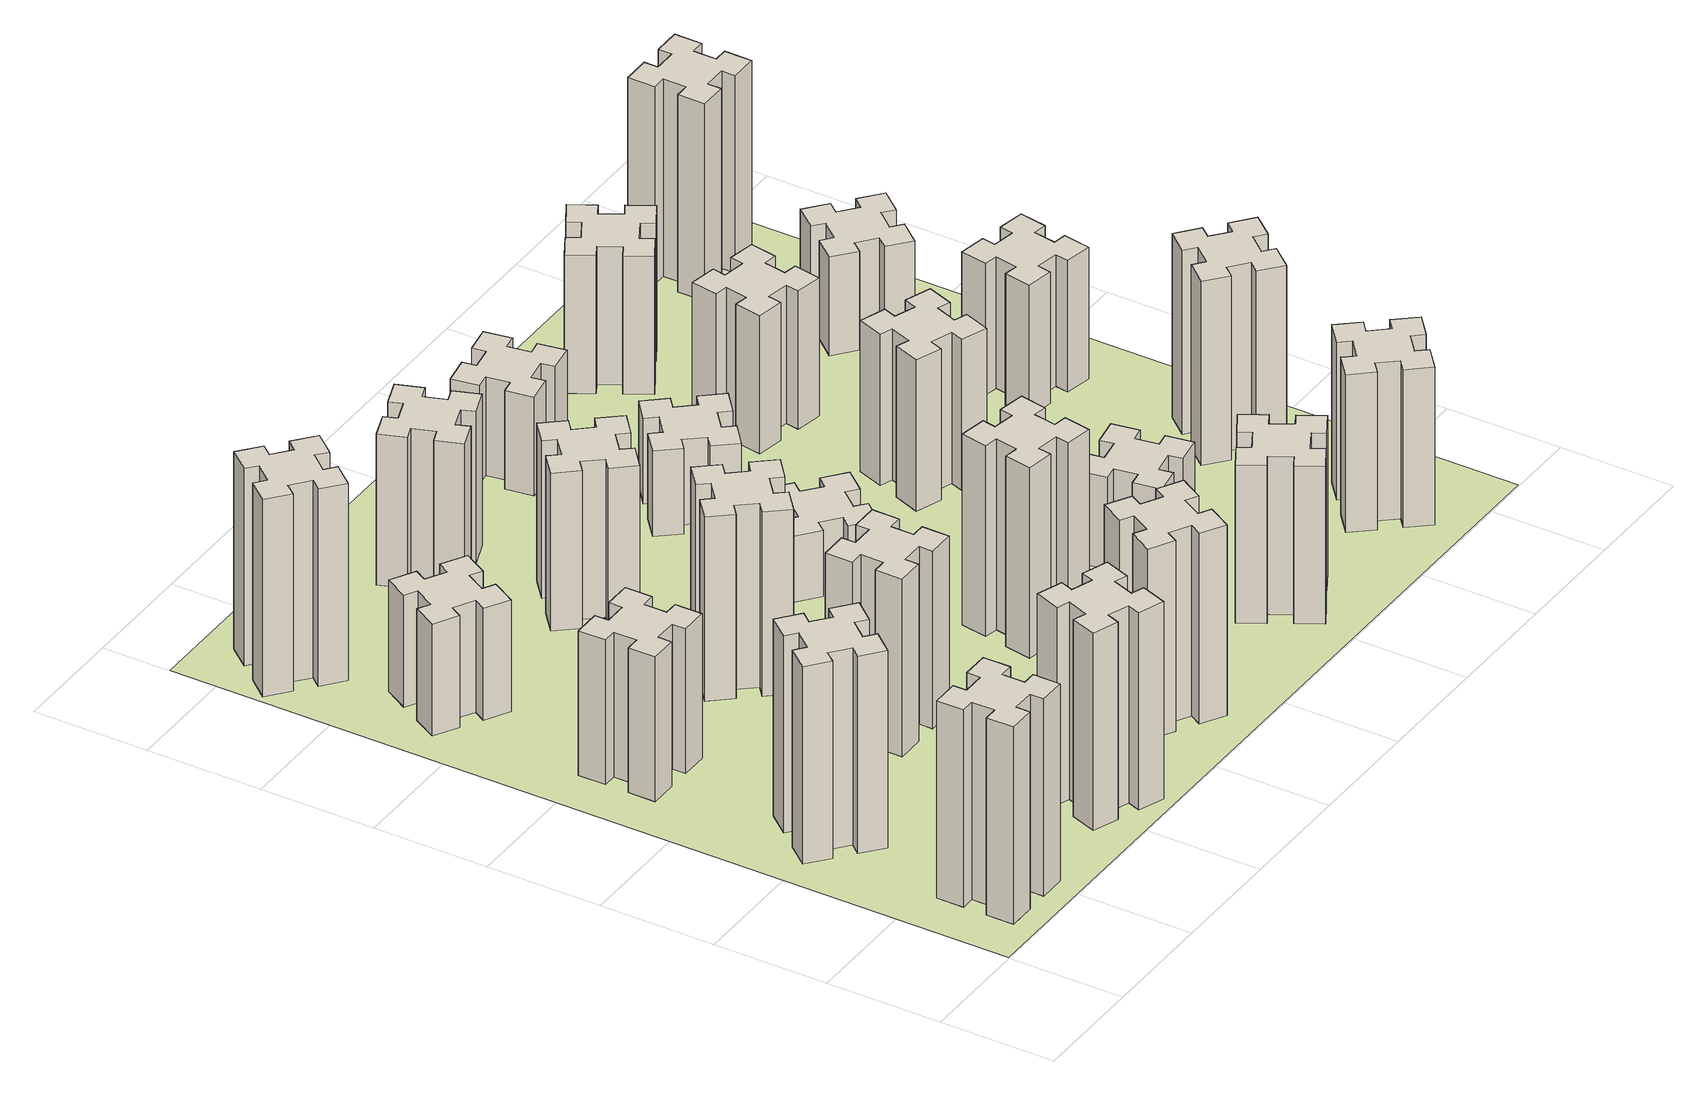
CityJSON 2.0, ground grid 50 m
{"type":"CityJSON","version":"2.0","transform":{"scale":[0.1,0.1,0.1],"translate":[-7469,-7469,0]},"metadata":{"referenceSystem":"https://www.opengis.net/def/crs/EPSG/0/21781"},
"CityObjects":{
"building1":{"type":"Building","attributes":{"class":"1000","function":"1000","usage":"1000","yearOfConstruction":2016,"roofType":"1000","measuredHeight":90,"storeysAboveGround":30,"storeysBelowGround":0},"geometry":[{"type":"Solid","lod":"1","boundaries":[[[[0,1,2,3,4,5,6,7,8,9,10,11,12,13,14,15,16,17,18,19]],[[17,16,20,21]],[[16,15,22,20]],[[15,14,23,22]],[[14,13,24,23]],[[13,12,25,24]],[[12,11,26,25]],[[11,10,27,26]],[[10,9,28,27]],[[9,8,29,28]],[[8,7,30,29]],[[7,6,31,30]],[[6,5,32,31]],[[5,4,33,32]],[[4,3,34,33]],[[3,2,35,34]],[[2,1,36,35]],[[1,0,37,36]],[[0,19,38,37]],[[19,18,39,38]],[[18,17,21,39]],[[24,25,26,27,28,29,30,31,32,33,34,35,36,37,38,39,21,20,22,23]]]]}]},
"building2":{"type":"Building","attributes":{"class":"1000","function":"1000","usage":"1000","yearOfConstruction":2016,"roofType":"1000","measuredHeight":90,"storeysAboveGround":30,"storeysBelowGround":0},"geometry":[{"type":"Solid","lod":"1","boundaries":[[[[40,41,42,43,44,45,46,47,48,49,50,51,52,53,54,55,56,57,58,59]],[[57,56,60,61]],[[56,55,62,60]],[[55,54,63,62]],[[54,53,64,63]],[[53,52,65,64]],[[52,51,66,65]],[[51,50,67,66]],[[50,49,68,67]],[[49,48,69,68]],[[48,47,70,69]],[[47,46,71,70]],[[46,45,72,71]],[[45,44,73,72]],[[44,43,74,73]],[[43,42,75,74]],[[42,41,76,75]],[[41,40,77,76]],[[40,59,78,77]],[[59,58,79,78]],[[58,57,61,79]],[[64,65,66,67,68,69,70,71,72,73,74,75,76,77,78,79,61,60,62,63]]]]}]},
"building3":{"type":"Building","attributes":{"class":"1000","function":"1000","usage":"1000","yearOfConstruction":2016,"roofType":"1000","measuredHeight":66,"storeysAboveGround":30,"storeysBelowGround":0},"geometry":[{"type":"Solid","lod":"1","boundaries":[[[[80,81,82,83,84,85,86,87,88,89,90,91,92,93,94,95,96,97,98,99]],[[97,96,100,101]],[[96,95,102,100]],[[95,94,103,102]],[[94,93,104,103]],[[93,92,105,104]],[[92,91,106,105]],[[91,90,107,106]],[[90,89,108,107]],[[89,88,109,108]],[[88,87,110,109]],[[87,86,111,110]],[[86,85,112,111]],[[85,84,113,112]],[[84,83,114,113]],[[83,82,115,114]],[[82,81,116,115]],[[81,80,117,116]],[[80,99,118,117]],[[99,98,119,118]],[[98,97,101,119]],[[104,105,106,107,108,109,110,111,112,113,114,115,116,117,118,119,101,100,102,103]]]]}]},
"building4":{"type":"Building","attributes":{"class":"1000","function":"1000","usage":"1000","yearOfConstruction":2016,"roofType":"1000","measuredHeight":51,"storeysAboveGround":30,"storeysBelowGround":0},"geometry":[{"type":"Solid","lod":"1","boundaries":[[[[120,121,122,123,124,125,126,127,128,129,130,131,132,133,134,135,136,137,138,139]],[[137,136,140,141]],[[136,135,142,140]],[[135,134,143,142]],[[134,133,144,143]],[[133,132,145,144]],[[132,131,146,145]],[[131,130,147,146]],[[130,129,148,147]],[[129,128,149,148]],[[128,127,150,149]],[[127,126,151,150]],[[126,125,152,151]],[[125,124,153,152]],[[124,123,154,153]],[[123,122,155,154]],[[122,121,156,155]],[[121,120,157,156]],[[120,139,158,157]],[[139,138,159,158]],[[138,137,141,159]],[[144,145,146,147,148,149,150,151,152,153,154,155,156,157,158,159,141,140,142,143]]]]}]},
"building5":{"type":"Building","attributes":{"class":"1000","function":"1000","usage":"1000","yearOfConstruction":2016,"roofType":"1000","measuredHeight":90,"storeysAboveGround":30,"storeysBelowGround":0},"geometry":[{"type":"Solid","lod":"1","boundaries":[[[[160,161,162,163,164,165,166,167,168,169,170,171,172,173,174,175,176,177,178,179]],[[177,176,180,181]],[[176,175,182,180]],[[175,174,183,182]],[[174,173,184,183]],[[173,172,185,184]],[[172,171,186,185]],[[171,170,187,186]],[[170,169,188,187]],[[169,168,189,188]],[[168,167,190,189]],[[167,166,191,190]],[[166,165,192,191]],[[165,164,193,192]],[[164,163,194,193]],[[163,162,195,194]],[[162,161,196,195]],[[161,160,197,196]],[[160,179,198,197]],[[179,178,199,198]],[[178,177,181,199]],[[184,185,186,187,188,189,190,191,192,193,194,195,196,197,198,199,181,180,182,183]]]]}]},
"building6":{"type":"Building","attributes":{"class":"1000","function":"1000","usage":"1000","yearOfConstruction":2016,"roofType":"1000","measuredHeight":90,"storeysAboveGround":30,"storeysBelowGround":0},"geometry":[{"type":"Solid","lod":"1","boundaries":[[[[200,201,202,203,204,205,206,207,208,209,210,211,212,213,214,215,216,217,218,219]],[[217,216,220,221]],[[216,215,222,220]],[[215,214,223,222]],[[214,213,224,223]],[[213,212,225,224]],[[212,211,226,225]],[[211,210,227,226]],[[210,209,228,227]],[[209,208,229,228]],[[208,207,230,229]],[[207,206,231,230]],[[206,205,232,231]],[[205,204,233,232]],[[204,203,234,233]],[[203,202,235,234]],[[202,201,236,235]],[[201,200,237,236]],[[200,219,238,237]],[[219,218,239,238]],[[218,217,221,239]],[[224,225,226,227,228,229,230,231,232,233,234,235,236,237,238,239,221,220,222,223]]]]}]},
"building7":{"type":"Building","attributes":{"class":"1000","function":"1000","usage":"1000","yearOfConstruction":2016,"roofType":"1000","measuredHeight":81,"storeysAboveGround":30,"storeysBelowGround":0},"geometry":[{"type":"Solid","lod":"1","boundaries":[[[[240,241,242,243,244,245,246,247,248,249,250,251,252,253,254,255,256,257,258,259]],[[257,256,260,261]],[[256,255,262,260]],[[255,254,263,262]],[[254,253,264,263]],[[253,252,265,264]],[[252,251,266,265]],[[251,250,267,266]],[[250,249,268,267]],[[249,248,269,268]],[[248,247,270,269]],[[247,246,271,270]],[[246,245,272,271]],[[245,244,273,272]],[[244,243,274,273]],[[243,242,275,274]],[[242,241,276,275]],[[241,240,277,276]],[[240,259,278,277]],[[259,258,279,278]],[[258,257,261,279]],[[264,265,266,267,268,269,270,271,272,273,274,275,276,277,278,279,261,260,262,263]]]]}]},
"building8":{"type":"Building","attributes":{"class":"1000","function":"1000","usage":"1000","yearOfConstruction":2016,"roofType":"1000","measuredHeight":84,"storeysAboveGround":30,"storeysBelowGround":0},"geometry":[{"type":"Solid","lod":"1","boundaries":[[[[280,281,282,283,284,285,286,287,288,289,290,291,292,293,294,295,296,297,298,299]],[[297,296,300,301]],[[296,295,302,300]],[[295,294,303,302]],[[294,293,304,303]],[[293,292,305,304]],[[292,291,306,305]],[[291,290,307,306]],[[290,289,308,307]],[[289,288,309,308]],[[288,287,310,309]],[[287,286,311,310]],[[286,285,312,311]],[[285,284,313,312]],[[284,283,314,313]],[[283,282,315,314]],[[282,281,316,315]],[[281,280,317,316]],[[280,299,318,317]],[[299,298,319,318]],[[298,297,301,319]],[[304,305,306,307,308,309,310,311,312,313,314,315,316,317,318,319,301,300,302,303]]]]}]},
"building9":{"type":"Building","attributes":{"class":"1000","function":"1000","usage":"1000","yearOfConstruction":2016,"roofType":"1000","measuredHeight":87,"storeysAboveGround":30,"storeysBelowGround":0},"geometry":[{"type":"Solid","lod":"1","boundaries":[[[[320,321,322,323,324,325,326,327,328,329,330,331,332,333,334,335,336,337,338,339]],[[337,336,340,341]],[[336,335,342,340]],[[335,334,343,342]],[[334,333,344,343]],[[333,332,345,344]],[[332,331,346,345]],[[331,330,347,346]],[[330,329,348,347]],[[329,328,349,348]],[[328,327,350,349]],[[327,326,351,350]],[[326,325,352,351]],[[325,324,353,352]],[[324,323,354,353]],[[323,322,355,354]],[[322,321,356,355]],[[321,320,357,356]],[[320,339,358,357]],[[339,338,359,358]],[[338,337,341,359]],[[344,345,346,347,348,349,350,351,352,353,354,355,356,357,358,359,341,340,342,343]]]]}]},
"building10":{"type":"Building","attributes":{"class":"1000","function":"1000","usage":"1000","yearOfConstruction":2016,"roofType":"1000","measuredHeight":72,"storeysAboveGround":30,"storeysBelowGround":0},"geometry":[{"type":"Solid","lod":"1","boundaries":[[[[360,361,362,363,364,365,366,367,368,369,370,371,372,373,374,375,376,377,378,379]],[[377,376,380,381]],[[376,375,382,380]],[[375,374,383,382]],[[374,373,384,383]],[[373,372,385,384]],[[372,371,386,385]],[[371,370,387,386]],[[370,369,388,387]],[[369,368,389,388]],[[368,367,390,389]],[[367,366,391,390]],[[366,365,392,391]],[[365,364,393,392]],[[364,363,394,393]],[[363,362,395,394]],[[362,361,396,395]],[[361,360,397,396]],[[360,379,398,397]],[[379,378,399,398]],[[378,377,381,399]],[[384,385,386,387,388,389,390,391,392,393,394,395,396,397,398,399,381,380,382,383]]]]}]},
"building11":{"type":"Building","attributes":{"class":"1000","function":"1000","usage":"1000","yearOfConstruction":2016,"roofType":"1000","measuredHeight":69,"storeysAboveGround":30,"storeysBelowGround":0},"geometry":[{"type":"Solid","lod":"1","boundaries":[[[[400,401,402,403,404,405,406,407,408,409,410,411,412,413,414,415,416,417,418,419]],[[417,416,420,421]],[[416,415,422,420]],[[415,414,423,422]],[[414,413,424,423]],[[413,412,425,424]],[[412,411,426,425]],[[411,410,427,426]],[[410,409,428,427]],[[409,408,429,428]],[[408,407,430,429]],[[407,406,431,430]],[[406,405,432,431]],[[405,404,433,432]],[[404,403,434,433]],[[403,402,435,434]],[[402,401,436,435]],[[401,400,437,436]],[[400,419,438,437]],[[419,418,439,438]],[[418,417,421,439]],[[424,425,426,427,428,429,430,431,432,433,434,435,436,437,438,439,421,420,422,423]]]]}]},
"building12":{"type":"Building","attributes":{"class":"1000","function":"1000","usage":"1000","yearOfConstruction":2016,"roofType":"1000","measuredHeight":87,"storeysAboveGround":30,"storeysBelowGround":0},"geometry":[{"type":"Solid","lod":"1","boundaries":[[[[440,441,442,443,444,445,446,447,448,449,450,451,452,453,454,455,456,457,458,459]],[[457,456,460,461]],[[456,455,462,460]],[[455,454,463,462]],[[454,453,464,463]],[[453,452,465,464]],[[452,451,466,465]],[[451,450,467,466]],[[450,449,468,467]],[[449,448,469,468]],[[448,447,470,469]],[[447,446,471,470]],[[446,445,472,471]],[[445,444,473,472]],[[444,443,474,473]],[[443,442,475,474]],[[442,441,476,475]],[[441,440,477,476]],[[440,459,478,477]],[[459,458,479,478]],[[458,457,461,479]],[[464,465,466,467,468,469,470,471,472,473,474,475,476,477,478,479,461,460,462,463]]]]}]},
"building13":{"type":"Building","attributes":{"class":"1000","function":"1000","usage":"1000","yearOfConstruction":2016,"roofType":"1000","measuredHeight":30,"storeysAboveGround":30,"storeysBelowGround":0},"geometry":[{"type":"Solid","lod":"1","boundaries":[[[[480,481,482,483,484,485,486,487,488,489,490,491,492,493,494,495,496,497,498,499]],[[497,496,500,501]],[[496,495,502,500]],[[495,494,503,502]],[[494,493,504,503]],[[493,492,505,504]],[[492,491,506,505]],[[491,490,507,506]],[[490,489,508,507]],[[489,488,509,508]],[[488,487,510,509]],[[487,486,511,510]],[[486,485,512,511]],[[485,484,513,512]],[[484,483,514,513]],[[483,482,515,514]],[[482,481,516,515]],[[481,480,517,516]],[[480,499,518,517]],[[499,498,519,518]],[[498,497,501,519]],[[504,505,506,507,508,509,510,511,512,513,514,515,516,517,518,519,501,500,502,503]]]]}]},
"building14":{"type":"Building","attributes":{"class":"1000","function":"1000","usage":"1000","yearOfConstruction":2016,"roofType":"1000","measuredHeight":72,"storeysAboveGround":30,"storeysBelowGround":0},"geometry":[{"type":"Solid","lod":"1","boundaries":[[[[520,521,522,523,524,525,526,527,528,529,530,531,532,533,534,535,536,537,538,539]],[[537,536,540,541]],[[536,535,542,540]],[[535,534,543,542]],[[534,533,544,543]],[[533,532,545,544]],[[532,531,546,545]],[[531,530,547,546]],[[530,529,548,547]],[[529,528,549,548]],[[528,527,550,549]],[[527,526,551,550]],[[526,525,552,551]],[[525,524,553,552]],[[524,523,554,553]],[[523,522,555,554]],[[522,521,556,555]],[[521,520,557,556]],[[520,539,558,557]],[[539,538,559,558]],[[538,537,541,559]],[[544,545,546,547,548,549,550,551,552,553,554,555,556,557,558,559,541,540,542,543]]]]}]},
"building15":{"type":"Building","attributes":{"class":"1000","function":"1000","usage":"1000","yearOfConstruction":2016,"roofType":"1000","measuredHeight":39,"storeysAboveGround":30,"storeysBelowGround":0},"geometry":[{"type":"Solid","lod":"1","boundaries":[[[[560,561,562,563,564,565,566,567,568,569,570,571,572,573,574,575,576,577,578,579]],[[577,576,580,581]],[[576,575,582,580]],[[575,574,583,582]],[[574,573,584,583]],[[573,572,585,584]],[[572,571,586,585]],[[571,570,587,586]],[[570,569,588,587]],[[569,568,589,588]],[[568,567,590,589]],[[567,566,591,590]],[[566,565,592,591]],[[565,564,593,592]],[[564,563,594,593]],[[563,562,595,594]],[[562,561,596,595]],[[561,560,597,596]],[[560,579,598,597]],[[579,578,599,598]],[[578,577,581,599]],[[584,585,586,587,588,589,590,591,592,593,594,595,596,597,598,599,581,580,582,583]]]]}]},
"building16":{"type":"Building","attributes":{"class":"1000","function":"1000","usage":"1000","yearOfConstruction":2016,"roofType":"1000","measuredHeight":45,"storeysAboveGround":30,"storeysBelowGround":0},"geometry":[{"type":"Solid","lod":"1","boundaries":[[[[600,601,602,603,604,605,606,607,608,609,610,611,612,613,614,615,616,617,618,619]],[[617,616,620,621]],[[616,615,622,620]],[[615,614,623,622]],[[614,613,624,623]],[[613,612,625,624]],[[612,611,626,625]],[[611,610,627,626]],[[610,609,628,627]],[[609,608,629,628]],[[608,607,630,629]],[[607,606,631,630]],[[606,605,632,631]],[[605,604,633,632]],[[604,603,634,633]],[[603,602,635,634]],[[602,601,636,635]],[[601,600,637,636]],[[600,619,638,637]],[[619,618,639,638]],[[618,617,621,639]],[[624,625,626,627,628,629,630,631,632,633,634,635,636,637,638,639,621,620,622,623]]]]}]},
"building17":{"type":"Building","attributes":{"class":"1000","function":"1000","usage":"1000","yearOfConstruction":2016,"roofType":"1000","measuredHeight":42,"storeysAboveGround":30,"storeysBelowGround":0},"geometry":[{"type":"Solid","lod":"1","boundaries":[[[[640,641,642,643,644,645,646,647,648,649,650,651,652,653,654,655,656,657,658,659]],[[657,656,660,661]],[[656,655,662,660]],[[655,654,663,662]],[[654,653,664,663]],[[653,652,665,664]],[[652,651,666,665]],[[651,650,667,666]],[[650,649,668,667]],[[649,648,669,668]],[[648,647,670,669]],[[647,646,671,670]],[[646,645,672,671]],[[645,644,673,672]],[[644,643,674,673]],[[643,642,675,674]],[[642,641,676,675]],[[641,640,677,676]],[[640,659,678,677]],[[659,658,679,678]],[[658,657,661,679]],[[664,665,666,667,668,669,670,671,672,673,674,675,676,677,678,679,661,660,662,663]]]]}]},
"building18":{"type":"Building","attributes":{"class":"1000","function":"1000","usage":"1000","yearOfConstruction":2016,"roofType":"1000","measuredHeight":69,"storeysAboveGround":30,"storeysBelowGround":0},"geometry":[{"type":"Solid","lod":"1","boundaries":[[[[680,681,682,683,684,685,686,687,688,689,690,691,692,693,694,695,696,697,698,699]],[[697,696,700,701]],[[696,695,702,700]],[[695,694,703,702]],[[694,693,704,703]],[[693,692,705,704]],[[692,691,706,705]],[[691,690,707,706]],[[690,689,708,707]],[[689,688,709,708]],[[688,687,710,709]],[[687,686,711,710]],[[686,685,712,711]],[[685,684,713,712]],[[684,683,714,713]],[[683,682,715,714]],[[682,681,716,715]],[[681,680,717,716]],[[680,699,718,717]],[[699,698,719,718]],[[698,697,701,719]],[[704,705,706,707,708,709,710,711,712,713,714,715,716,717,718,719,701,700,702,703]]]]}]},
"building19":{"type":"Building","attributes":{"class":"1000","function":"1000","usage":"1000","yearOfConstruction":2016,"roofType":"1000","measuredHeight":63,"storeysAboveGround":30,"storeysBelowGround":0},"geometry":[{"type":"Solid","lod":"1","boundaries":[[[[720,721,722,723,724,725,726,727,728,729,730,731,732,733,734,735,736,737,738,739]],[[737,736,740,741]],[[736,735,742,740]],[[735,734,743,742]],[[734,733,744,743]],[[733,732,745,744]],[[732,731,746,745]],[[731,730,747,746]],[[730,729,748,747]],[[729,728,749,748]],[[728,727,750,749]],[[727,726,751,750]],[[726,725,752,751]],[[725,724,753,752]],[[724,723,754,753]],[[723,722,755,754]],[[722,721,756,755]],[[721,720,757,756]],[[720,739,758,757]],[[739,738,759,758]],[[738,737,741,759]],[[744,745,746,747,748,749,750,751,752,753,754,755,756,757,758,759,741,740,742,743]]]]}]},
"building20":{"type":"Building","attributes":{"class":"1000","function":"1000","usage":"1000","yearOfConstruction":2016,"roofType":"1000","measuredHeight":72,"storeysAboveGround":30,"storeysBelowGround":0},"geometry":[{"type":"Solid","lod":"1","boundaries":[[[[760,761,762,763,764,765,766,767,768,769,770,771,772,773,774,775,776,777,778,779]],[[777,776,780,781]],[[776,775,782,780]],[[775,774,783,782]],[[774,773,784,783]],[[773,772,785,784]],[[772,771,786,785]],[[771,770,787,786]],[[770,769,788,787]],[[769,768,789,788]],[[768,767,790,789]],[[767,766,791,790]],[[766,765,792,791]],[[765,764,793,792]],[[764,763,794,793]],[[763,762,795,794]],[[762,761,796,795]],[[761,760,797,796]],[[760,779,798,797]],[[779,778,799,798]],[[778,777,781,799]],[[784,785,786,787,788,789,790,791,792,793,794,795,796,797,798,799,781,780,782,783]]]]}]},
"building21":{"type":"Building","attributes":{"class":"1000","function":"1000","usage":"1000","yearOfConstruction":2016,"roofType":"1000","measuredHeight":63,"storeysAboveGround":30,"storeysBelowGround":0},"geometry":[{"type":"Solid","lod":"1","boundaries":[[[[800,801,802,803,804,805,806,807,808,809,810,811,812,813,814,815,816,817,818,819]],[[817,816,820,821]],[[816,815,822,820]],[[815,814,823,822]],[[814,813,824,823]],[[813,812,825,824]],[[812,811,826,825]],[[811,810,827,826]],[[810,809,828,827]],[[809,808,829,828]],[[808,807,830,829]],[[807,806,831,830]],[[806,805,832,831]],[[805,804,833,832]],[[804,803,834,833]],[[803,802,835,834]],[[802,801,836,835]],[[801,800,837,836]],[[800,819,838,837]],[[819,818,839,838]],[[818,817,821,839]],[[824,825,826,827,828,829,830,831,832,833,834,835,836,837,838,839,821,820,822,823]]]]}]},
"building22":{"type":"Building","attributes":{"class":"1000","function":"1000","usage":"1000","yearOfConstruction":2016,"roofType":"1000","measuredHeight":84,"storeysAboveGround":30,"storeysBelowGround":0},"geometry":[{"type":"Solid","lod":"1","boundaries":[[[[840,841,842,843,844,845,846,847,848,849,850,851,852,853,854,855,856,857,858,859]],[[857,856,860,861]],[[856,855,862,860]],[[855,854,863,862]],[[854,853,864,863]],[[853,852,865,864]],[[852,851,866,865]],[[851,850,867,866]],[[850,849,868,867]],[[849,848,869,868]],[[848,847,870,869]],[[847,846,871,870]],[[846,845,872,871]],[[845,844,873,872]],[[844,843,874,873]],[[843,842,875,874]],[[842,841,876,875]],[[841,840,877,876]],[[840,859,878,877]],[[859,858,879,878]],[[858,857,861,879]],[[864,865,866,867,868,869,870,871,872,873,874,875,876,877,878,879,861,860,862,863]]]]}]},
"building23":{"type":"Building","attributes":{"class":"1000","function":"1000","usage":"1000","yearOfConstruction":2016,"roofType":"1000","measuredHeight":60,"storeysAboveGround":30,"storeysBelowGround":0},"geometry":[{"type":"Solid","lod":"1","boundaries":[[[[880,881,882,883,884,885,886,887,888,889,890,891,892,893,894,895,896,897,898,899]],[[897,896,900,901]],[[896,895,902,900]],[[895,894,903,902]],[[894,893,904,903]],[[893,892,905,904]],[[892,891,906,905]],[[891,890,907,906]],[[890,889,908,907]],[[889,888,909,908]],[[888,887,910,909]],[[887,886,911,910]],[[886,885,912,911]],[[885,884,913,912]],[[884,883,914,913]],[[883,882,915,914]],[[882,881,916,915]],[[881,880,917,916]],[[880,899,918,917]],[[899,898,919,918]],[[898,897,901,919]],[[904,905,906,907,908,909,910,911,912,913,914,915,916,917,918,919,901,900,902,903]]]]}]},
"building24":{"type":"Building","attributes":{"class":"1000","function":"1000","usage":"1000","yearOfConstruction":2016,"roofType":"1000","measuredHeight":45,"storeysAboveGround":30,"storeysBelowGround":0},"geometry":[{"type":"Solid","lod":"1","boundaries":[[[[920,921,922,923,924,925,926,927,928,929,930,931,932,933,934,935,936,937,938,939]],[[937,936,940,941]],[[936,935,942,940]],[[935,934,943,942]],[[934,933,944,943]],[[933,932,945,944]],[[932,931,946,945]],[[931,930,947,946]],[[930,929,948,947]],[[929,928,949,948]],[[928,927,950,949]],[[927,926,951,950]],[[926,925,952,951]],[[925,924,953,952]],[[924,923,954,953]],[[923,922,955,954]],[[922,921,956,955]],[[921,920,957,956]],[[920,939,958,957]],[[939,938,959,958]],[[938,937,941,959]],[[944,945,946,947,948,949,950,951,952,953,954,955,956,957,958,959,941,940,942,943]]]]}]},
"building25":{"type":"Building","attributes":{"class":"1000","function":"1000","usage":"1000","yearOfConstruction":2016,"roofType":"1000","measuredHeight":90,"storeysAboveGround":30,"storeysBelowGround":0},"geometry":[{"type":"Solid","lod":"1","boundaries":[[[[960,961,962,963,964,965,966,967,968,969,970,971,972,973,974,975,976,977,978,979]],[[977,976,980,981]],[[976,975,982,980]],[[975,974,983,982]],[[974,973,984,983]],[[973,972,985,984]],[[972,971,986,985]],[[971,970,987,986]],[[970,969,988,987]],[[969,968,989,988]],[[968,967,990,989]],[[967,966,991,990]],[[966,965,992,991]],[[965,964,993,992]],[[964,963,994,993]],[[963,962,995,994]],[[962,961,996,995]],[[961,960,997,996]],[[960,979,998,997]],[[979,978,999,998]],[[978,977,981,999]],[[984,985,986,987,988,989,990,991,992,993,994,995,996,997,998,999,981,980,982,983]]]]}]},
"landuse1":{"type":"LandUse","attributes":{"name":"plot1","function":"1010"},"geometry":[{"type":"MultiSurface","lod":"1","boundaries":[[[1000,1001,1002,1003]]]}]}
},
"vertices":[
[265,325,0],[265,225,0],[205,225,0],[205,105,0],[325,105,0],[325,165,0],[425,165,0],[425,105,0],[545,105,0],[545,225,0],[485,225,0],[485,325,0],[545,325,0],[545,445,0],[425,445,0],[425,385,0],[325,385,0],[325,445,0],[205,445,0],[205,325,0],[325,385,900],[325,445,900],[425,385,900],[425,445,900],[545,445,900],[545,325,900],[485,325,900],[485,225,900],[545,225,900],[545,105,900],[425,105,900],[425,165,900],[325,165,900],[325,105,900],[205,105,900],[205,225,900],[265,225,900],[265,325,900],[205,325,900],[205,445,900],
[484,1067,0],[408,1132,0],[446,1178,0],[354,1255,0],[277,1163,0],[323,1124,0],[259,1048,0],[213,1086,0],[136,994,0],[228,917,0],[266,963,0],[343,899,0],[304,853,0],[396,776,0],[473,868,0],[427,906,0],[492,983,0],[538,944,0],[615,1036,0],[523,1113,0],[492,983,900],[538,944,900],[427,906,900],[473,868,900],[396,776,900],[304,853,900],[343,899,900],[266,963,900],[228,917,900],[136,994,900],[213,1086,900],[259,1048,900],[323,1124,900],[277,1163,900],[354,1255,900],[446,1178,900],[408,1132,900],[484,1067,900],[523,1113,900],[615,1036,900],
[265,1905,0],[265,1805,0],[205,1805,0],[205,1685,0],[325,1685,0],[325,1745,0],[425,1745,0],[425,1685,0],[545,1685,0],[545,1805,0],[485,1805,0],[485,1905,0],[545,1905,0],[545,2025,0],[425,2025,0],[425,1965,0],[325,1965,0],[325,2025,0],[205,2025,0],[205,1905,0],[325,1965,660],[325,2025,660],[425,1965,660],[425,2025,660],[545,2025,660],[545,1905,660],[485,1905,660],[485,1805,660],[545,1805,660],[545,1685,660],[425,1685,660],[425,1745,660],[325,1745,660],[325,1685,660],[205,1685,660],[205,1805,660],[265,1805,660],[265,1905,660],[205,1905,660],[205,2025,660],
[446,2597,0],[496,2684,0],[548,2654,0],[608,2758,0],[504,2818,0],[474,2766,0],[387,2816,0],[417,2868,0],[313,2928,0],[253,2824,0],[305,2794,0],[255,2707,0],[203,2737,0],[143,2633,0],[247,2573,0],[277,2625,0],[364,2575,0],[334,2523,0],[438,2463,0],[498,2567,0],[364,2575,510],[334,2523,510],[277,2625,510],[247,2573,510],[143,2633,510],[203,2737,510],[255,2707,510],[305,2794,510],[253,2824,510],[313,2928,510],[417,2868,510],[387,2816,510],[474,2766,510],[504,2818,510],[608,2758,510],[548,2654,510],[496,2684,510],[446,2597,510],[498,2567,510],[438,2463,510],
[1029,360,0],[995,266,0],[939,287,0],[897,174,0],[1010,133,0],[1031,189,0],[1125,155,0],[1104,99,0],[1217,57,0],[1258,170,0],[1202,191,0],[1236,285,0],[1292,264,0],[1333,377,0],[1220,418,0],[1200,362,0],[1106,396,0],[1127,452,0],[1014,493,0],[973,380,0],[1106,396,900],[1127,452,900],[1200,362,900],[1220,418,900],[1333,377,900],[1292,264,900],[1236,285,900],[1202,191,900],[1258,170,900],[1217,57,900],[1104,99,900],[1125,155,900],[1031,189,900],[1010,133,900],[897,174,900],[939,287,900],[995,266,900],[1029,360,900],[973,380,900],[1014,493,900],
[384,3387,0],[308,3452,0],[346,3498,0],[254,3575,0],[177,3483,0],[223,3444,0],[159,3368,0],[113,3406,0],[36,3314,0],[128,3237,0],[166,3283,0],[243,3219,0],[204,3173,0],[296,3096,0],[373,3188,0],[327,3226,0],[392,3303,0],[438,3264,0],[515,3356,0],[423,3433,0],[392,3303,900],[438,3264,900],[327,3226,900],[373,3188,900],[296,3096,900],[204,3173,900],[243,3219,900],[166,3283,900],[128,3237,900],[36,3314,900],[113,3406,900],[159,3368,900],[223,3444,900],[177,3483,900],[254,3575,900],[346,3498,900],[308,3452,900],[384,3387,900],[423,3433,900],[515,3356,900],
[1225,1165,0],[1225,1265,0],[1285,1265,0],[1285,1385,0],[1165,1385,0],[1165,1325,0],[1065,1325,0],[1065,1385,0],[945,1385,0],[945,1265,0],[1005,1265,0],[1005,1165,0],[945,1165,0],[945,1045,0],[1065,1045,0],[1065,1105,0],[1165,1105,0],[1165,1045,0],[1285,1045,0],[1285,1165,0],[1165,1105,810],[1165,1045,810],[1065,1105,810],[1065,1045,810],[945,1045,810],[945,1165,810],[1005,1165,810],[1005,1265,810],[945,1265,810],[945,1385,810],[1065,1385,810],[1065,1325,810],[1165,1325,810],[1165,1385,810],[1285,1385,810],[1285,1265,810],[1225,1265,810],[1225,1165,810],[1285,1165,810],[1285,1045,810],
[1083,1972,0],[1006,1907,0],[968,1953,0],[876,1876,0],[953,1784,0],[999,1823,0],[1063,1746,0],[1017,1708,0],[1094,1616,0],[1186,1693,0],[1148,1739,0],[1224,1803,0],[1263,1757,0],[1355,1834,0],[1278,1926,0],[1232,1888,0],[1167,1964,0],[1213,2003,0],[1136,2095,0],[1044,2018,0],[1167,1964,840],[1213,2003,840],[1232,1888,840],[1278,1926,840],[1355,1834,840],[1263,1757,840],[1224,1803,840],[1148,1739,840],[1186,1693,840],[1094,1616,840],[1017,1708,840],[1063,1746,840],[999,1823,840],[953,1784,840],[876,1876,840],[968,1953,840],[1006,1907,840],[1083,1972,840],[1044,2018,840],[1136,2095,840],
[1657,305,0],[1744,255,0],[1714,203,0],[1818,143,0],[1878,247,0],[1826,277,0],[1876,364,0],[1928,334,0],[1988,438,0],[1884,498,0],[1854,446,0],[1767,496,0],[1797,548,0],[1693,608,0],[1633,504,0],[1685,474,0],[1635,387,0],[1583,417,0],[1523,313,0],[1627,253,0],[1635,387,870],[1583,417,870],[1685,474,870],[1633,504,870],[1693,608,870],[1797,548,870],[1767,496,870],[1854,446,870],[1884,498,870],[1988,438,870],[1928,334,870],[1876,364,870],[1826,277,870],[1878,247,870],[1818,143,870],[1714,203,870],[1744,255,870],[1657,305,870],[1627,253,870],[1523,313,870],
[1099,2563,0],[1163,2486,0],[1117,2448,0],[1194,2356,0],[1286,2433,0],[1248,2479,0],[1324,2543,0],[1363,2497,0],[1455,2574,0],[1378,2666,0],[1332,2628,0],[1267,2704,0],[1313,2743,0],[1236,2835,0],[1144,2758,0],[1183,2712,0],[1106,2647,0],[1068,2693,0],[976,2616,0],[1053,2524,0],[1106,2647,720],[1068,2693,720],[1183,2712,720],[1144,2758,720],[1236,2835,720],[1313,2743,720],[1267,2704,720],[1332,2628,720],[1378,2666,720],[1455,2574,720],[1363,2497,720],[1324,2543,720],[1248,2479,720],[1286,2433,720],[1194,2356,720],[1117,2448,720],[1163,2486,720],[1099,2563,720],[1053,2524,720],[976,2616,720],
[1125,3356,0],[1031,3322,0],[1010,3378,0],[897,3337,0],[939,3224,0],[995,3245,0],[1029,3151,0],[973,3130,0],[1014,3017,0],[1127,3059,0],[1106,3115,0],[1200,3149,0],[1220,3093,0],[1333,3134,0],[1292,3247,0],[1236,3226,0],[1202,3320,0],[1258,3340,0],[1217,3453,0],[1104,3412,0],[1202,3320,690],[1258,3340,690],[1236,3226,690],[1292,3247,690],[1333,3134,690],[1220,3093,690],[1200,3149,690],[1106,3115,690],[1127,3059,690],[1014,3017,690],[973,3130,690],[1029,3151,690],[995,3245,690],[939,3224,690],[897,3337,690],[1010,3378,690],[1031,3322,690],[1125,3356,690],[1104,3412,690],[1217,3453,690],
[2055,1047,0],[2072,1145,0],[2131,1135,0],[2152,1253,0],[2034,1274,0],[2024,1215,0],[1925,1232,0],[1936,1291,0],[1817,1312,0],[1797,1194,0],[1856,1184,0],[1838,1085,0],[1779,1096,0],[1758,977,0],[1877,957,0],[1887,1016,0],[1985,998,0],[1975,939,0],[2093,918,0],[2114,1037,0],[1985,998,870],[1975,939,870],[1887,1016,870],[1877,957,870],[1758,977,870],[1779,1096,870],[1838,1085,870],[1856,1184,870],[1797,1194,870],[1817,1312,870],[1936,1291,870],[1925,1232,870],[2024,1215,870],[2034,1274,870],[2152,1253,870],[2131,1135,870],[2072,1145,870],[2055,1047,870],[2114,1037,870],[2093,918,870],
[1964,2007,0],[1888,2072,0],[1926,2118,0],[1834,2195,0],[1757,2103,0],[1803,2064,0],[1739,1988,0],[1693,2026,0],[1616,1934,0],[1708,1857,0],[1746,1903,0],[1823,1839,0],[1784,1793,0],[1876,1716,0],[1953,1808,0],[1907,1846,0],[1972,1923,0],[2018,1884,0],[2095,1976,0],[2003,2053,0],[1972,1923,300],[2018,1884,300],[1907,1846,300],[1953,1808,300],[1876,1716,300],[1784,1793,300],[1823,1839,300],[1746,1903,300],[1708,1857,300],[1616,1934,300],[1693,2026,300],[1739,1988,300],[1803,2064,300],[1757,2103,300],[1834,2195,300],[1926,2118,300],[1888,2072,300],[1964,2007,300],[2003,2053,300],[2095,1976,300],
[2475,364,0],[2525,277,0],[2473,247,0],[2533,143,0],[2637,203,0],[2607,255,0],[2694,305,0],[2724,253,0],[2828,313,0],[2768,417,0],[2716,387,0],[2666,474,0],[2718,504,0],[2658,608,0],[2554,548,0],[2584,496,0],[2497,446,0],[2467,498,0],[2363,438,0],[2423,334,0],[2497,446,720],[2467,498,720],[2584,496,720],[2554,548,720],[2658,608,720],[2718,504,720],[2666,474,720],[2716,387,720],[2768,417,720],[2828,313,720],[2724,253,720],[2694,305,720],[2607,255,720],[2637,203,720],[2533,143,720],[2473,247,720],[2525,277,720],[2475,364,720],[2423,334,720],[2363,438,720],
[1839,2563,0],[1903,2486,0],[1857,2448,0],[1934,2356,0],[2026,2433,0],[1988,2479,0],[2064,2543,0],[2103,2497,0],[2195,2574,0],[2118,2666,0],[2072,2628,0],[2007,2704,0],[2053,2743,0],[1976,2835,0],[1884,2758,0],[1923,2712,0],[1846,2647,0],[1808,2693,0],[1716,2616,0],[1793,2524,0],[1846,2647,390],[1808,2693,390],[1923,2712,390],[1884,2758,390],[1976,2835,390],[2053,2743,390],[2007,2704,390],[2072,2628,390],[2118,2666,390],[2195,2574,390],[2103,2497,390],[2064,2543,390],[1988,2479,390],[2026,2433,390],[1934,2356,390],[1857,2448,390],[1903,2486,390],[1839,2563,390],[1793,2524,390],[1716,2616,390],
[1738,3365,0],[1756,3267,0],[1697,3257,0],[1717,3138,0],[1836,3159,0],[1825,3218,0],[1924,3236,0],[1934,3177,0],[2052,3197,0],[2031,3316,0],[1972,3305,0],[1955,3404,0],[2014,3414,0],[1993,3532,0],[1875,3511,0],[1885,3452,0],[1787,3435,0],[1777,3494,0],[1658,3473,0],[1679,3355,0],[1787,3435,450],[1777,3494,450],[1885,3452,450],[1875,3511,450],[1993,3532,450],[2014,3414,450],[1955,3404,450],[1972,3305,450],[2031,3316,450],[2052,3197,450],[1934,3177,450],[1924,3236,450],[1825,3218,450],[1836,3159,450],[1717,3138,450],[1697,3257,450],[1756,3267,450],[1738,3365,450],[1679,3355,450],[1658,3473,450],
[2625,1132,0],[2527,1115,0],[2517,1174,0],[2398,1153,0],[2419,1035,0],[2478,1045,0],[2496,947,0],[2437,937,0],[2457,818,0],[2576,839,0],[2565,898,0],[2664,916,0],[2674,857,0],[2792,877,0],[2771,996,0],[2712,985,0],[2695,1084,0],[2754,1094,0],[2733,1212,0],[2615,1191,0],[2695,1084,420],[2754,1094,420],[2712,985,420],[2771,996,420],[2792,877,420],[2674,857,420],[2664,916,420],[2565,898,420],[2576,839,420],[2457,818,420],[2437,937,420],[2496,947,420],[2478,1045,420],[2419,1035,420],[2398,1153,420],[2517,1174,420],[2527,1115,420],[2625,1132,420],[2615,1191,420],[2733,1212,420],
[2682,1871,0],[2716,1965,0],[2772,1944,0],[2813,2057,0],[2700,2098,0],[2680,2042,0],[2586,2076,0],[2607,2132,0],[2494,2173,0],[2453,2060,0],[2509,2040,0],[2475,1946,0],[2419,1967,0],[2377,1854,0],[2490,1813,0],[2511,1869,0],[2605,1835,0],[2584,1779,0],[2697,1737,0],[2738,1850,0],[2605,1835,690],[2584,1779,690],[2511,1869,690],[2490,1813,690],[2377,1854,690],[2419,1967,690],[2475,1946,690],[2509,2040,690],[2453,2060,690],[2494,2173,690],[2607,2132,690],[2586,2076,690],[2680,2042,690],[2700,2098,690],[2813,2057,690],[2772,1944,690],[2716,1965,690],[2682,1871,690],[2738,1850,690],[2697,1737,690],
[2664,2795,0],[2565,2812,0],[2576,2871,0],[2457,2892,0],[2437,2774,0],[2496,2764,0],[2478,2665,0],[2419,2676,0],[2398,2557,0],[2517,2537,0],[2527,2596,0],[2625,2578,0],[2615,2519,0],[2733,2498,0],[2754,2617,0],[2695,2627,0],[2712,2725,0],[2771,2715,0],[2792,2833,0],[2674,2854,0],[2712,2725,630],[2771,2715,630],[2695,2627,630],[2754,2617,630],[2733,2498,630],[2615,2519,630],[2625,2578,630],[2527,2596,630],[2517,2537,630],[2398,2557,630],[2419,2676,630],[2478,2665,630],[2496,2764,630],[2437,2774,630],[2457,2892,630],[2576,2871,630],[2565,2812,630],[2664,2795,630],[2674,2854,630],[2792,2833,630],
[3368,259,0],[3444,323,0],[3483,277,0],[3575,354,0],[3498,446,0],[3452,408,0],[3387,484,0],[3433,523,0],[3356,615,0],[3264,538,0],[3303,492,0],[3226,427,0],[3188,473,0],[3096,396,0],[3173,304,0],[3219,343,0],[3283,266,0],[3237,228,0],[3314,136,0],[3406,213,0],[3283,266,720],[3237,228,720],[3219,343,720],[3173,304,720],[3096,396,720],[3188,473,720],[3226,427,720],[3303,492,720],[3264,538,720],[3356,615,720],[3433,523,720],[3387,484,720],[3452,408,720],[3498,446,720],[3575,354,720],[3483,277,720],[3444,323,720],[3368,259,720],[3406,213,720],[3314,136,720],
[2716,3347,0],[2666,3434,0],[2718,3464,0],[2658,3568,0],[2554,3508,0],[2584,3456,0],[2497,3406,0],[2467,3458,0],[2363,3398,0],[2423,3294,0],[2475,3324,0],[2525,3237,0],[2473,3207,0],[2533,3103,0],[2637,3163,0],[2607,3215,0],[2694,3265,0],[2724,3213,0],[2828,3273,0],[2768,3377,0],[2694,3265,630],[2724,3213,630],[2607,3215,630],[2637,3163,630],[2533,3103,630],[2473,3207,630],[2525,3237,630],[2475,3324,630],[2423,3294,630],[2363,3398,630],[2467,3458,630],[2497,3406,630],[2584,3456,630],[2554,3508,630],[2658,3568,630],[2718,3464,630],[2666,3434,630],[2716,3347,630],[2768,3377,630],[2828,3273,630],
[3487,1006,0],[3552,1083,0],[3598,1044,0],[3675,1136,0],[3583,1213,0],[3544,1167,0],[3468,1232,0],[3506,1278,0],[3414,1355,0],[3337,1263,0],[3383,1224,0],[3319,1148,0],[3273,1186,0],[3196,1094,0],[3288,1017,0],[3326,1063,0],[3403,999,0],[3364,953,0],[3456,876,0],[3533,968,0],[3403,999,840],[3364,953,840],[3326,1063,840],[3288,1017,840],[3196,1094,840],[3273,1186,840],[3319,1148,840],[3383,1224,840],[3337,1263,840],[3414,1355,840],[3506,1278,840],[3468,1232,840],[3544,1167,840],[3583,1213,840],[3675,1136,840],[3598,1044,840],[3552,1083,840],[3487,1006,840],[3533,968,840],[3456,876,840],
[3267,1856,0],[3365,1838,0],[3355,1779,0],[3473,1758,0],[3494,1877,0],[3435,1887,0],[3452,1985,0],[3511,1975,0],[3532,2093,0],[3414,2114,0],[3404,2055,0],[3305,2072,0],[3316,2131,0],[3197,2152,0],[3177,2034,0],[3236,2024,0],[3218,1925,0],[3159,1936,0],[3138,1817,0],[3257,1797,0],[3218,1925,600],[3159,1936,600],[3236,2024,600],[3177,2034,600],[3197,2152,600],[3316,2131,600],[3305,2072,600],[3404,2055,600],[3414,2114,600],[3532,2093,600],[3511,1975,600],[3452,1985,600],[3435,1887,600],[3494,1877,600],[3473,1758,600],[3355,1779,600],[3365,1838,600],[3267,1856,600],[3257,1797,600],[3138,1817,600],
[3444,2747,0],[3368,2812,0],[3406,2858,0],[3314,2935,0],[3237,2843,0],[3283,2804,0],[3219,2728,0],[3173,2766,0],[3096,2674,0],[3188,2597,0],[3226,2643,0],[3303,2579,0],[3264,2533,0],[3356,2456,0],[3433,2548,0],[3387,2586,0],[3452,2663,0],[3498,2624,0],[3575,2716,0],[3483,2793,0],[3452,2663,450],[3498,2624,450],[3387,2586,450],[3433,2548,450],[3356,2456,450],[3264,2533,450],[3303,2579,450],[3226,2643,450],[3188,2597,450],[3096,2674,450],[3173,2766,450],[3219,2728,450],[3283,2804,450],[3237,2843,450],[3314,2935,450],[3406,2858,450],[3368,2812,450],[3444,2747,450],[3483,2793,450],[3575,2716,450],
[3285,3325,0],[3385,3325,0],[3385,3265,0],[3505,3265,0],[3505,3385,0],[3445,3385,0],[3445,3485,0],[3505,3485,0],[3505,3605,0],[3385,3605,0],[3385,3545,0],[3285,3545,0],[3285,3605,0],[3165,3605,0],[3165,3485,0],[3225,3485,0],[3225,3385,0],[3165,3385,0],[3165,3265,0],[3285,3265,0],[3225,3385,900],[3165,3385,900],[3225,3485,900],[3165,3485,900],[3165,3605,900],[3285,3605,900],[3285,3545,900],[3385,3545,900],[3385,3605,900],[3505,3605,900],[3505,3485,900],[3445,3485,900],[3445,3385,900],[3505,3385,900],[3505,3265,900],[3385,3265,900],[3385,3325,900],[3285,3325,900],[3285,3265,900],[3165,3265,900],
[5,3705,0],[3705,3705,0],[3705,5,0],[5,5,0]
]}
